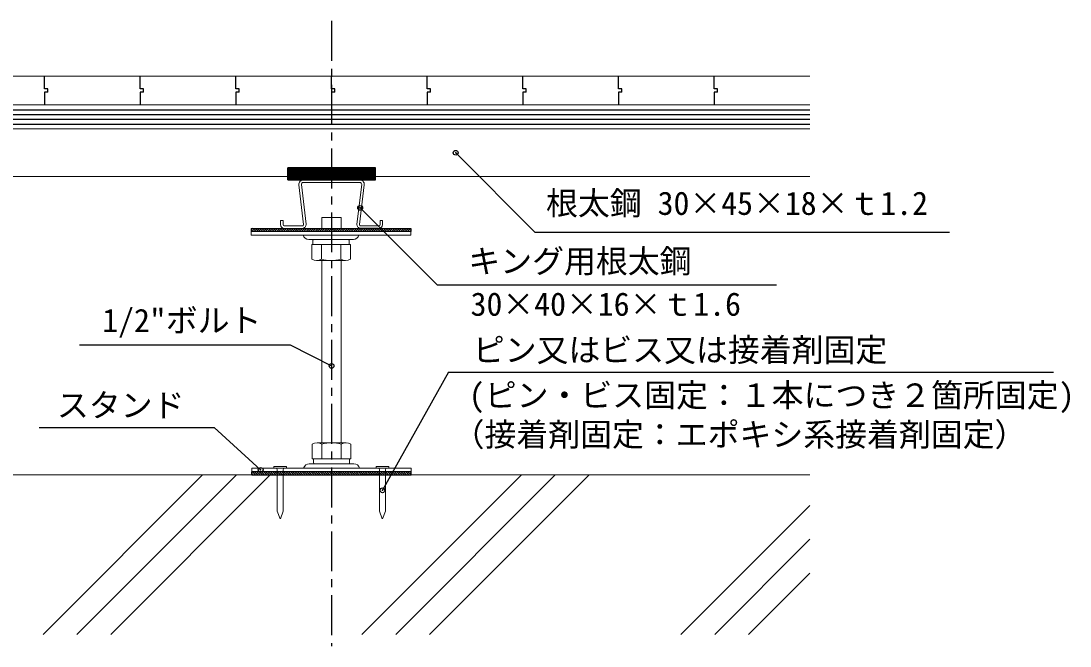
# Model space of a CAD drawing. Units: millimetres, scale not verified. Extents: x -1033 to 1029, y -737 to 700.
# Drawn here: x -575 to 83, y -428 to -36 of the extents above; entities that cross this region are included whole.
import ezdxf
from ezdxf.enums import TextEntityAlignment as Align

# ---------------------------------------------------------------- set-up
doc = ezdxf.new("R2010")
doc.units = ezdxf.units.MM
doc.header["$LTSCALE"] = 5
doc.header["$PDMODE"] = 32
doc.header["$PDSIZE"] = 3
doc.linetypes.add('CHAIN1', pattern=[8, 5, -1, 1, -1])
for name, color, linetype in [('0-0_中心線', 4, 'CHAIN1'), ('0-2_太線１', 3, 'Continuous'), ('0-4_細線', 4, 'Continuous'), ('0-6_文字', 7, 'Continuous')]:
    doc.layers.add(name, color=color, linetype=linetype)
doc.layers.add('0-1_中線', color=7, linetype='Continuous', lineweight=18)
doc.styles.add('ＭＳ ゴシック', font='')
doc.styles.get('ＭＳ ゴシック').set_extended_font_data('MS Gothic')

msp = doc.modelspace()

# ---------------------------------------------------------------- linework, layer by layer
at = {"layer": '0-0_中心線'}
msp.add_line((-380.012, -36.173), (-380.012, -428.024), dxfattribs=at)
at = {"layer": '0-1_中線'}
for p, q in [((-680.012, -70.773), (-80.012, -70.773)), ((-680.012, -88.773), (-80.012, -88.773)), ((-680.012, -103.773), (-80.012, -103.773)), ((-680.012, -133.773), (-407.512, -133.773)), ((-397.715, -135.773), (-362.309, -135.773)), ((-397.715, -137.373), (-380.012, -137.373)), ((-362.309, -137.373), (-380.012, -137.373)), ((-352.512, -133.773), (-80.012, -133.773)), ((-400.496, -138.904), (-397.548, -163.679)), ((-398.907, -138.715), (-395.959, -163.49)), ((-361.117, -138.715), (-364.065, -163.49)), ((-359.529, -138.904), (-362.476, -163.679)), ((-412.029, -161.173), (-410.429, -161.173)), ((-412.029, -163.773), (-412.029, -161.173)), ((-410.429, -161.173), (-410.429, -163.773)), ((-374.012, -159.364), (-386.012, -159.364)), ((-386.012, -166.173), (-386.012, -159.364)), ((-374.012, -166.173), (-374.012, -159.364)), ((-349.595, -161.173), (-349.595, -163.773)), ((-347.995, -161.173), (-349.595, -161.173)), ((-347.995, -161.173), (-347.995, -163.773)), ((-430.325, -168.173), (-330.325, -168.173)), ((-409.629, -164.573), (-398.343, -164.573)), ((-409.629, -166.173), (-398.343, -166.173)), ((-350.395, -164.573), (-361.682, -164.573)), ((-361.682, -166.173), (-350.395, -166.173)), ((-330.325, -168.173), (-330.325, -170.473)), ((-394.325, -173.173), (-380.325, -173.173)), ((-392.45, -176.373), (-392.45, -185.435)), ((-368.201, -176.373), (-392.45, -176.373)), ((-391.675, -173.673), (-391.675, -175.873)), ((-391.175, -173.173), (-369.475, -173.173)), ((-391.175, -176.373), (-369.475, -176.373)), ((-370.325, -176.373), (-390.325, -176.373)), ((-386.388, -185.435), (-386.388, -176.373)), ((-366.325, -173.173), (-380.325, -173.173)), ((-374.263, -185.435), (-374.263, -176.373)), ((-368.975, -173.673), (-368.975, -175.873)), ((-368.201, -185.435), (-368.201, -176.373)), ((-371.232, -186.373), (-389.419, -186.373)), ((-386.012, -186.373), (-386.012, -300.573)), ((-374.012, -186.373), (-374.012, -300.573)), ((-392.136, -301.511), (-392.136, -310.573)), ((-389.105, -300.573), (-370.919, -300.573)), ((-386.074, -301.511), (-386.074, -310.573)), ((-373.95, -301.511), (-373.95, -310.573)), ((-367.888, -310.573), (-367.888, -301.511)), ((-416.223, -315.473), (-416.223, -316.473)), ((-394.012, -313.773), (-380.012, -313.773)), ((-394.012, -313.773), (-380.012, -313.773)), ((-392.136, -310.573), (-367.888, -310.573)), ((-391.362, -313.273), (-391.362, -311.073)), ((-369.162, -310.573), (-390.862, -310.573)), ((-369.162, -313.773), (-390.862, -313.773)), ((-390.012, -310.573), (-370.012, -310.573)), ((-366.012, -313.773), (-380.012, -313.773)), ((-366.012, -313.773), (-380.012, -313.773)), ((-368.662, -313.273), (-368.662, -311.073)), ((-352.083, -315.473), (-352.083, -316.473)), ((-680.012, -320.773), (-80.012, -320.773)), ((-460.925, -320.773), (-560.925, -420.773)), ((-439.712, -320.773), (-539.712, -420.773)), ((-418.498, -320.773), (-518.498, -420.773)), ((-430.012, -316.473), (-430.012, -318.773)), ((-330.012, -316.473), (-430.012, -316.473)), ((-430.012, -316.473), (-430.012, -318.773)), ((-330.012, -316.473), (-430.012, -316.473)), ((-430.012, -318.773), (-330.012, -318.773)), ((-430.012, -318.773), (-330.012, -318.773)), ((-414.073, -317.473), (-414.073, -343.473)), ((-410.373, -317.473), (-410.373, -343.473)), ((-260.925, -320.773), (-360.925, -420.773)), ((-349.933, -317.473), (-349.933, -343.473)), ((-346.233, -317.473), (-346.233, -343.473)), ((-239.712, -320.773), (-339.712, -420.773)), ((-330.012, -318.773), (-330.012, -316.473)), ((-330.012, -318.773), (-330.012, -316.473)), ((-218.498, -320.773), (-318.498, -420.773)), ((-80.012, -339.861), (-160.925, -420.773)), ((-412.317, -348.22), (-414.073, -343.473)), ((-412.13, -348.22), (-410.373, -343.473)), ((-348.177, -348.22), (-349.933, -343.473)), ((-347.99, -348.22), (-346.233, -343.473)), ((-80.012, -361.074), (-139.712, -420.773)), ((-80.012, -382.287), (-118.498, -420.773))]:
    msp.add_line(p, q, dxfattribs=at)
for points in [[(-330.325, -170.473), (-430.325, -170.473), (-430.325, -168.173)], [(-416.223, -315.473), (-408.223, -315.473), (-408.223, -316.473), (-412.223, -316.473), (-416.223, -316.473)], [(-352.083, -315.473), (-344.083, -315.473), (-344.083, -316.473), (-348.083, -316.473), (-352.083, -316.473)]]:
    msp.add_lwpolyline(points, dxfattribs=at)
for centre, radius, start, end in [((-397.715, -138.573), 2.8, 90, 185.86746), ((-397.715, -138.573), 1.2, 90, 185.86746), ((-362.309, -138.573), 2.8, 354.13252, 90), ((-362.309, -138.573), 1.2, 354.13252, 90), ((-409.629, -163.773), 2.4, 180, 270), ((-409.629, -163.773), 0.8, 180, 270), ((-398.343, -163.773), 2.4, 270, 6.78503), ((-398.343, -163.773), 0.8, 270, 6.78503), ((-361.682, -163.773), 2.4, 173.21495, 270), ((-361.682, -163.773), 0.8, 173.21495, 270), ((-350.395, -163.773), 2.4, 270, 0), ((-350.395, -163.773), 0.8, 270, 0), ((-394.325, -169.555), 3.619, 194.70476, 270), ((-366.325, -169.555), 3.619, 270, 345.29523), ((-391.175, -173.673), 0.5, 90, 180), ((-391.175, -175.873), 0.5, 180, 270), ((-369.475, -173.673), 0.5, 0, 90), ((-369.475, -175.873), 0.5, 270, 0), ((-389.419, -181.006), 5.367, 235.61575, 304.38425), ((-380.325, -166.311), 20.062, 252.41205, 287.58795), ((-371.232, -181.006), 5.367, 235.61575, 304.38425), ((-389.105, -305.94), 5.367, 55.61575, 124.38425), ((-380.012, -320.635), 20.062, 72.41205, 107.58795), ((-370.919, -305.94), 5.367, 55.61575, 124.38425), ((-394.012, -317.392), 3.619, 90, 165.29524), ((-394.012, -317.392), 3.619, 90, 165.29524), ((-390.862, -311.073), 0.5, 90, 180), ((-390.862, -313.273), 0.5, 180, 270), ((-369.162, -311.073), 0.5, 0, 90), ((-369.162, -313.273), 0.5, 270, 0), ((-366.012, -317.392), 3.619, 14.70477, 90), ((-366.012, -317.392), 3.619, 14.70477, 90), ((-415.073, -317.473), 1, 0, 90), ((-409.373, -317.473), 1, 90, 180), ((-350.933, -317.473), 1, 0, 90), ((-345.233, -317.473), 1, 90, 180)]:
    msp.add_arc(centre, radius, start, end, dxfattribs=at)
at = {"layer": '0-2_太線１'}
for p, q in [((-680.012, -91.773), (-80.012, -91.773)), ((-680.012, -94.773), (-80.012, -94.773)), ((-680.012, -97.773), (-80.012, -97.773)), ((-680.012, -100.773), (-80.012, -100.773)), ((-352.512, -128.273), (-407.512, -128.273)), ((-407.512, -131.687), (-404.099, -128.273)), ((-407.512, -130.98), (-404.806, -128.273)), ((-407.512, -130.273), (-405.513, -128.273)), ((-407.512, -129.566), (-406.22, -128.273)), ((-407.512, -128.858), (-406.927, -128.273)), ((-407.512, -135.773), (-407.512, -128.273)), ((-407.512, -135.222), (-402.563, -130.273)), ((-407.512, -134.515), (-403.27, -130.273)), ((-407.512, -133.101), (-404.684, -130.273)), ((-407.512, -132.394), (-405.512, -130.394)), ((-407.356, -135.773), (-399.856, -128.273)), ((-406.649, -135.773), (-399.149, -128.273)), ((-405.942, -135.773), (-398.442, -128.273)), ((-405.512, -130.394), (-403.391, -128.273)), ((-405.512, -131.808), (-401.977, -128.273)), ((-405.235, -135.773), (-397.735, -128.273)), ((-404.684, -130.273), (-402.684, -128.273)), ((-404.528, -135.773), (-397.028, -128.273)), ((-403.82, -135.773), (-396.32, -128.273)), ((-403.27, -130.273), (-401.27, -128.273)), ((-403.113, -135.773), (-395.613, -128.273)), ((-402.563, -130.273), (-400.563, -128.273)), ((-402.406, -135.773), (-394.906, -128.273)), ((-401.699, -135.773), (-394.199, -128.273)), ((-400.992, -135.773), (-393.492, -128.273)), ((-400.285, -135.773), (-392.785, -128.273)), ((-399.578, -135.773), (-392.078, -128.273)), ((-398.871, -135.773), (-391.371, -128.273)), ((-398.164, -135.773), (-390.664, -128.273)), ((-397.456, -135.773), (-389.956, -128.273)), ((-396.749, -135.773), (-389.249, -128.273)), ((-396.042, -135.773), (-388.542, -128.273)), ((-395.335, -135.773), (-387.835, -128.273)), ((-394.628, -135.773), (-387.128, -128.273)), ((-393.921, -135.773), (-386.421, -128.273)), ((-393.214, -135.773), (-385.714, -128.273)), ((-392.507, -135.773), (-387.127, -130.394)), ((-391.8, -135.773), (-386.3, -130.273)), ((-390.385, -135.773), (-384.885, -130.273)), ((-389.678, -135.773), (-384.178, -130.273)), ((-388.971, -135.773), (-381.471, -128.273)), ((-388.264, -135.773), (-380.764, -128.273)), ((-387.557, -135.773), (-380.057, -128.273)), ((-387.127, -131.808), (-383.592, -128.273)), ((-387.127, -130.394), (-385.007, -128.273)), ((-386.85, -135.773), (-379.35, -128.273)), ((-386.3, -130.273), (-384.3, -128.273)), ((-386.143, -135.773), (-378.643, -128.273)), ((-385.436, -135.773), (-377.936, -128.273)), ((-384.885, -130.273), (-382.885, -128.273)), ((-384.729, -135.773), (-377.229, -128.273)), ((-384.178, -130.273), (-382.178, -128.273)), ((-384.021, -135.773), (-376.521, -128.273)), ((-383.314, -135.773), (-375.814, -128.273)), ((-382.607, -135.773), (-375.107, -128.273)), ((-381.9, -135.773), (-374.4, -128.273)), ((-381.193, -135.773), (-373.693, -128.273)), ((-380.486, -135.773), (-372.986, -128.273)), ((-379.779, -135.773), (-372.279, -128.273)), ((-379.072, -135.773), (-371.572, -128.273)), ((-378.365, -135.773), (-370.865, -128.273)), ((-377.657, -135.773), (-370.157, -128.273)), ((-376.95, -135.773), (-369.45, -128.273)), ((-376.243, -135.773), (-368.743, -128.273)), ((-375.536, -135.773), (-368.036, -128.273)), ((-374.829, -135.773), (-367.329, -128.273)), ((-374.122, -135.773), (-366.622, -128.273)), ((-373.415, -135.773), (-365.915, -128.273)), ((-372.708, -135.773), (-365.208, -128.273)), ((-372.001, -135.773), (-364.501, -128.273)), ((-371.293, -135.773), (-363.793, -128.273)), ((-370.586, -135.773), (-363.086, -128.273)), ((-369.879, -135.773), (-362.379, -128.273)), ((-369.172, -135.773), (-361.672, -128.273)), ((-368.465, -135.773), (-360.965, -128.273)), ((-367.758, -135.773), (-360.258, -128.273)), ((-367.051, -135.773), (-359.551, -128.273)), ((-366.344, -135.773), (-358.844, -128.273)), ((-365.637, -135.773), (-358.137, -128.273)), ((-364.93, -135.773), (-357.43, -128.273)), ((-364.222, -135.773), (-356.722, -128.273)), ((-363.515, -135.773), (-356.015, -128.273)), ((-362.808, -135.773), (-355.308, -128.273)), ((-362.101, -135.773), (-354.601, -128.273)), ((-361.394, -135.773), (-353.894, -128.273)), ((-360.687, -135.773), (-353.187, -128.273)), ((-359.98, -135.773), (-352.512, -128.306)), ((-359.273, -135.773), (-352.512, -129.013)), ((-358.566, -135.773), (-352.512, -129.72)), ((-357.858, -135.773), (-352.512, -130.427)), ((-357.151, -135.773), (-352.512, -131.134)), ((-352.512, -135.773), (-352.512, -128.273)), ((-407.512, -133.808), (-405.512, -131.808)), ((-407.512, -135.773), (-352.512, -135.773)), ((-391.092, -135.773), (-387.127, -131.808)), ((-356.444, -135.773), (-352.512, -131.841)), ((-355.737, -135.773), (-352.512, -132.548)), ((-355.03, -135.773), (-352.512, -133.255)), ((-354.323, -135.773), (-352.512, -133.962)), ((-353.616, -135.773), (-352.512, -134.67)), ((-352.909, -135.773), (-352.512, -135.377)), ((-430.325, -166.173), (-430.325, -168.173)), ((-429.387, -166.173), (-430.325, -167.112)), ((-427.973, -166.173), (-429.973, -168.173)), ((-426.558, -166.173), (-428.558, -168.173)), ((-425.144, -166.173), (-427.144, -168.173)), ((-423.73, -166.173), (-425.73, -168.173)), ((-422.316, -166.173), (-424.316, -168.173)), ((-420.901, -166.173), (-422.901, -168.173)), ((-419.487, -166.173), (-421.487, -168.173)), ((-418.073, -166.173), (-420.073, -168.173)), ((-416.659, -166.173), (-418.659, -168.173)), ((-415.245, -166.173), (-417.245, -168.173)), ((-413.83, -166.173), (-415.83, -168.173)), ((-412.416, -166.173), (-414.416, -168.173)), ((-411.002, -166.173), (-413.002, -168.173)), ((-409.588, -166.173), (-411.588, -168.173)), ((-408.174, -166.173), (-410.174, -168.173)), ((-409.942, -166.173), (-398.656, -166.173)), ((-409.942, -166.173), (-398.656, -166.173)), ((-406.759, -166.173), (-408.759, -168.173)), ((-405.345, -166.173), (-407.345, -168.173)), ((-403.931, -166.173), (-405.931, -168.173)), ((-402.517, -166.173), (-404.517, -168.173)), ((-401.102, -166.173), (-403.102, -168.173)), ((-399.688, -166.173), (-401.688, -168.173)), ((-398.274, -166.173), (-400.274, -168.173)), ((-396.86, -166.173), (-398.86, -168.173)), ((-395.446, -166.173), (-397.446, -168.173)), ((-394.031, -166.173), (-396.031, -168.173)), ((-392.617, -166.173), (-394.617, -168.173)), ((-391.203, -166.173), (-393.203, -168.173)), ((-389.789, -166.173), (-391.789, -168.173)), ((-388.375, -166.173), (-390.375, -168.173)), ((-386.96, -166.173), (-388.96, -168.173)), ((-385.546, -166.173), (-387.546, -168.173)), ((-384.132, -166.173), (-386.132, -168.173)), ((-382.718, -166.173), (-384.718, -168.173)), ((-381.303, -166.173), (-383.303, -168.173)), ((-379.889, -166.173), (-381.889, -168.173)), ((-378.475, -166.173), (-380.475, -168.173)), ((-377.061, -166.173), (-379.061, -168.173)), ((-375.647, -166.173), (-377.647, -168.173)), ((-374.232, -166.173), (-376.232, -168.173)), ((-372.818, -166.173), (-374.818, -168.173)), ((-371.404, -166.173), (-373.404, -168.173)), ((-369.99, -166.173), (-371.99, -168.173)), ((-368.576, -166.173), (-370.576, -168.173)), ((-367.161, -166.173), (-369.161, -168.173)), ((-365.747, -166.173), (-367.747, -168.173)), ((-364.333, -166.173), (-366.333, -168.173)), ((-362.919, -166.173), (-364.919, -168.173)), ((-361.504, -166.173), (-363.504, -168.173)), ((-360.09, -166.173), (-362.09, -168.173)), ((-350.709, -166.173), (-361.995, -166.173)), ((-358.676, -166.173), (-360.676, -168.173)), ((-357.262, -166.173), (-359.262, -168.173)), ((-355.848, -166.173), (-357.848, -168.173)), ((-354.433, -166.173), (-356.433, -168.173)), ((-353.019, -166.173), (-355.019, -168.173)), ((-351.605, -166.173), (-353.605, -168.173)), ((-350.191, -166.173), (-352.191, -168.173)), ((-348.777, -166.173), (-350.777, -168.173)), ((-347.362, -166.173), (-349.362, -168.173)), ((-345.948, -166.173), (-347.948, -168.173)), ((-344.534, -166.173), (-346.534, -168.173)), ((-343.12, -166.173), (-345.12, -168.173)), ((-341.705, -166.173), (-343.705, -168.173)), ((-340.291, -166.173), (-342.291, -168.173)), ((-338.877, -166.173), (-340.877, -168.173)), ((-337.463, -166.173), (-339.463, -168.173)), ((-336.049, -166.173), (-338.049, -168.173)), ((-334.634, -166.173), (-336.634, -168.173)), ((-333.22, -166.173), (-335.22, -168.173)), ((-331.806, -166.173), (-333.806, -168.173)), ((-330.392, -166.173), (-332.392, -168.173)), ((-330.325, -167.521), (-330.978, -168.173)), ((-430.012, -320.773), (-430.012, -318.773)), ((-430.012, -320.773), (-430.012, -318.773)), ((-330.012, -318.773), (-430.012, -318.773)), ((-429.073, -320.773), (-430.012, -319.834)), ((-429.073, -320.773), (-430.012, -319.834)), ((-430.012, -320.773), (-330.012, -320.773)), ((-430.012, -320.773), (-330.012, -320.773)), ((-427.659, -320.773), (-429.659, -318.773)), ((-427.659, -320.773), (-429.659, -318.773)), ((-426.245, -320.773), (-428.245, -318.773)), ((-426.245, -320.773), (-428.245, -318.773)), ((-424.831, -320.773), (-426.831, -318.773)), ((-424.831, -320.773), (-426.831, -318.773)), ((-423.417, -320.773), (-425.417, -318.773)), ((-423.417, -320.773), (-425.417, -318.773)), ((-422.002, -320.773), (-424.002, -318.773)), ((-422.002, -320.773), (-424.002, -318.773)), ((-420.588, -320.773), (-422.588, -318.773)), ((-420.588, -320.773), (-422.588, -318.773)), ((-419.174, -320.773), (-421.174, -318.773)), ((-419.174, -320.773), (-421.174, -318.773)), ((-417.76, -320.773), (-419.76, -318.773)), ((-417.76, -320.773), (-419.76, -318.773)), ((-416.345, -320.773), (-418.345, -318.773)), ((-416.345, -320.773), (-418.345, -318.773)), ((-414.931, -320.773), (-416.931, -318.773)), ((-414.931, -320.773), (-416.931, -318.773)), ((-413.517, -320.773), (-415.517, -318.773)), ((-413.517, -320.773), (-415.517, -318.773)), ((-412.103, -320.773), (-414.103, -318.773)), ((-412.103, -320.773), (-414.103, -318.773)), ((-410.689, -320.773), (-412.689, -318.773)), ((-410.689, -320.773), (-412.689, -318.773)), ((-409.274, -320.773), (-411.274, -318.773)), ((-409.274, -320.773), (-411.274, -318.773)), ((-407.86, -320.773), (-409.86, -318.773)), ((-407.86, -320.773), (-409.86, -318.773)), ((-409.629, -320.773), (-398.342, -320.773)), ((-409.629, -320.773), (-398.342, -320.773)), ((-409.629, -320.773), (-398.342, -320.773)), ((-409.629, -320.773), (-398.342, -320.773)), ((-406.446, -320.773), (-408.446, -318.773)), ((-406.446, -320.773), (-408.446, -318.773)), ((-405.032, -320.773), (-407.032, -318.773)), ((-405.032, -320.773), (-407.032, -318.773)), ((-403.618, -320.773), (-405.618, -318.773)), ((-403.618, -320.773), (-405.618, -318.773)), ((-402.203, -320.773), (-404.203, -318.773)), ((-402.203, -320.773), (-404.203, -318.773)), ((-400.789, -320.773), (-402.789, -318.773)), ((-400.789, -320.773), (-402.789, -318.773)), ((-399.375, -320.773), (-401.375, -318.773)), ((-399.375, -320.773), (-401.375, -318.773)), ((-397.961, -320.773), (-399.961, -318.773)), ((-397.961, -320.773), (-399.961, -318.773)), ((-396.546, -320.773), (-398.546, -318.773)), ((-396.546, -320.773), (-398.546, -318.773)), ((-395.132, -320.773), (-397.132, -318.773)), ((-395.132, -320.773), (-397.132, -318.773)), ((-393.718, -320.773), (-395.718, -318.773)), ((-393.718, -320.773), (-395.718, -318.773)), ((-392.304, -320.773), (-394.304, -318.773)), ((-392.304, -320.773), (-394.304, -318.773)), ((-390.89, -320.773), (-392.89, -318.773)), ((-390.89, -320.773), (-392.89, -318.773)), ((-389.475, -320.773), (-391.475, -318.773)), ((-389.475, -320.773), (-391.475, -318.773)), ((-388.061, -320.773), (-390.061, -318.773)), ((-388.061, -320.773), (-390.061, -318.773)), ((-386.647, -320.773), (-388.647, -318.773)), ((-386.647, -320.773), (-388.647, -318.773)), ((-385.233, -320.773), (-387.233, -318.773)), ((-385.233, -320.773), (-387.233, -318.773)), ((-383.819, -320.773), (-385.819, -318.773)), ((-383.819, -320.773), (-385.819, -318.773)), ((-382.404, -320.773), (-384.404, -318.773)), ((-382.404, -320.773), (-384.404, -318.773)), ((-380.99, -320.773), (-382.99, -318.773)), ((-380.99, -320.773), (-382.99, -318.773)), ((-379.576, -320.773), (-381.576, -318.773)), ((-379.576, -320.773), (-381.576, -318.773)), ((-378.162, -320.773), (-380.162, -318.773)), ((-378.162, -320.773), (-380.162, -318.773)), ((-376.747, -320.773), (-378.747, -318.773)), ((-376.747, -320.773), (-378.747, -318.773)), ((-375.333, -320.773), (-377.333, -318.773)), ((-375.333, -320.773), (-377.333, -318.773)), ((-373.919, -320.773), (-375.919, -318.773)), ((-373.919, -320.773), (-375.919, -318.773)), ((-372.505, -320.773), (-374.505, -318.773)), ((-372.505, -320.773), (-374.505, -318.773)), ((-371.091, -320.773), (-373.091, -318.773)), ((-371.091, -320.773), (-373.091, -318.773)), ((-369.676, -320.773), (-371.676, -318.773)), ((-369.676, -320.773), (-371.676, -318.773)), ((-368.262, -320.773), (-370.262, -318.773)), ((-368.262, -320.773), (-370.262, -318.773)), ((-366.848, -320.773), (-368.848, -318.773)), ((-366.848, -320.773), (-368.848, -318.773)), ((-365.434, -320.773), (-367.434, -318.773)), ((-365.434, -320.773), (-367.434, -318.773)), ((-364.02, -320.773), (-366.02, -318.773)), ((-364.02, -320.773), (-366.02, -318.773)), ((-362.605, -320.773), (-364.605, -318.773)), ((-362.605, -320.773), (-364.605, -318.773)), ((-361.191, -320.773), (-363.191, -318.773)), ((-361.191, -320.773), (-363.191, -318.773)), ((-359.777, -320.773), (-361.777, -318.773)), ((-359.777, -320.773), (-361.777, -318.773)), ((-350.395, -320.773), (-361.682, -320.773)), ((-350.395, -320.773), (-361.682, -320.773)), ((-358.363, -320.773), (-360.363, -318.773)), ((-358.363, -320.773), (-360.363, -318.773)), ((-356.948, -320.773), (-358.948, -318.773)), ((-356.948, -320.773), (-358.948, -318.773)), ((-355.534, -320.773), (-357.534, -318.773)), ((-355.534, -320.773), (-357.534, -318.773)), ((-354.12, -320.773), (-356.12, -318.773)), ((-354.12, -320.773), (-356.12, -318.773)), ((-352.706, -320.773), (-354.706, -318.773)), ((-352.706, -320.773), (-354.706, -318.773)), ((-351.292, -320.773), (-353.292, -318.773)), ((-351.292, -320.773), (-353.292, -318.773)), ((-349.877, -320.773), (-351.877, -318.773)), ((-349.877, -320.773), (-351.877, -318.773)), ((-348.463, -320.773), (-350.463, -318.773)), ((-348.463, -320.773), (-350.463, -318.773)), ((-347.049, -320.773), (-349.049, -318.773)), ((-347.049, -320.773), (-349.049, -318.773)), ((-345.635, -320.773), (-347.635, -318.773)), ((-345.635, -320.773), (-347.635, -318.773)), ((-344.221, -320.773), (-346.221, -318.773)), ((-344.221, -320.773), (-346.221, -318.773)), ((-342.806, -320.773), (-344.806, -318.773)), ((-342.806, -320.773), (-344.806, -318.773)), ((-341.392, -320.773), (-343.392, -318.773)), ((-341.392, -320.773), (-343.392, -318.773)), ((-339.978, -320.773), (-341.978, -318.773)), ((-339.978, -320.773), (-341.978, -318.773)), ((-338.564, -320.773), (-340.564, -318.773)), ((-338.564, -320.773), (-340.564, -318.773)), ((-337.15, -320.773), (-339.15, -318.773)), ((-337.15, -320.773), (-339.15, -318.773)), ((-335.735, -320.773), (-337.735, -318.773)), ((-335.735, -320.773), (-337.735, -318.773)), ((-334.321, -320.773), (-336.321, -318.773)), ((-334.321, -320.773), (-336.321, -318.773)), ((-332.907, -320.773), (-334.907, -318.773)), ((-332.907, -320.773), (-334.907, -318.773)), ((-331.493, -320.773), (-333.493, -318.773)), ((-331.493, -320.773), (-333.493, -318.773)), ((-330.078, -320.773), (-332.078, -318.773)), ((-330.078, -320.773), (-332.078, -318.773)), ((-330.012, -319.425), (-330.664, -318.773)), ((-330.012, -319.425), (-330.664, -318.773)), ((-330.012, -320.773), (-330.012, -318.773)), ((-330.012, -320.773), (-330.012, -318.773))]:
    msp.add_line(p, q, dxfattribs=at)
for points in [[(-430.325, -166.173), (-330.325, -166.173), (-330.325, -168.173)], [(-350.709, -166.173), (-361.995, -166.173), (-350.709, -166.173)], [(-361.682, -320.773), (-350.395, -320.773), (-361.682, -320.773)], [(-361.682, -320.773), (-350.395, -320.773), (-361.682, -320.773)]]:
    msp.add_lwpolyline(points, dxfattribs=at)
at = {"layer": '0-4_細線'}
for points in [[(-558.012, -80.773), (-558.012, -78.773), (-560.012, -78.773), (-560.012, -70.773)], [(-498.012, -80.773), (-498.012, -78.773), (-500.012, -78.773), (-500.012, -70.773)], [(-438.012, -80.773), (-438.012, -78.773), (-440.012, -78.773), (-440.012, -70.773)], [(-378.012, -80.773), (-378.012, -78.773), (-380.012, -78.773), (-380.012, -70.773)], [(-318.012, -80.773), (-318.012, -78.773), (-320.012, -78.773), (-320.012, -70.773)], [(-258.012, -80.773), (-258.012, -78.773), (-260.012, -78.773), (-260.012, -70.773)], [(-198.012, -80.773), (-198.012, -78.773), (-200.012, -78.773), (-200.012, -70.773)], [(-138.012, -80.773), (-138.012, -78.773), (-140.012, -78.773), (-140.012, -70.773)], [(-558.012, -80.773), (-560.012, -80.773), (-560.012, -88.773)], [(-498.012, -80.773), (-500.012, -80.773), (-500.012, -88.773)], [(-438.012, -80.773), (-440.012, -80.773), (-440.012, -88.773)], [(-378.012, -80.773), (-380.012, -80.773), (-380.012, -88.773)], [(-318.012, -80.773), (-320.012, -80.773), (-320.012, -88.773)], [(-258.012, -80.773), (-260.012, -80.773), (-260.012, -88.773)], [(-198.012, -80.773), (-200.012, -80.773), (-200.012, -88.773)], [(-138.012, -80.773), (-140.012, -80.773), (-140.012, -88.773)]]:
    msp.add_lwpolyline(points, dxfattribs=at)
at = {"layer": '0-6_文字'}
for p, q in [((-362.056, -153.376), (-313.857, -201.575)), ((-313.857, -201.575), (-101.002, -201.575)), ((-538.057, -239.104), (-405.907, -239.104)), ((-405.907, -239.104), (-380.012, -252.416)), ((-306.686, -256.406), (-348.083, -330.404)), ((-306.686, -256.406), (72.731, -256.406)), ((-563.38, -290.998), (-453.708, -290.998)), ((-453.708, -290.998), (-424.484, -317.623))]:
    msp.add_line(p, q, dxfattribs=at)
msp.add_lwpolyline([(-302.16, -118.773), (-252.424, -168.509), (7.595, -168.509)], dxfattribs=at)
for p in [(-302.16, -118.773), (-362.056, -153.376), (-380.012, -252.416), (-424.484, -317.623), (-348.083, -330.404)]:
    msp.add_point(p, dxfattribs=at)

# ---------------------------------------------------------------- texts
at = {"layer": '0-6_文字', "style": 'ＭＳ ゴシック'}
for s, p in [('根太鋼 30×45×18×ｔ1.2', (-245.468, -162.153)), ('キング用根太鋼', (-294.205, -198.473)), ('30×40×16×ｔ1.6', (-292.815, -225.389)), ('1/2"ボルト', (-523.859, -235.632)), ('ピン又はビス又は接着剤固定', (-291.397, -254.097)), ('(ピン・ビス固定：１本につき２箇所固定)', (-293.912, -282.5)), ('スタンド', (-552.241, -288.798)), ('（接着剤固定：エポキシ系接着剤固定）', (-304.102, -307.144))]:
    msp.add_text(s, height=14.66, dxfattribs=at).set_placement(p, align=Align.BOTTOM_LEFT)

doc.saveas('drawing.dxf')
